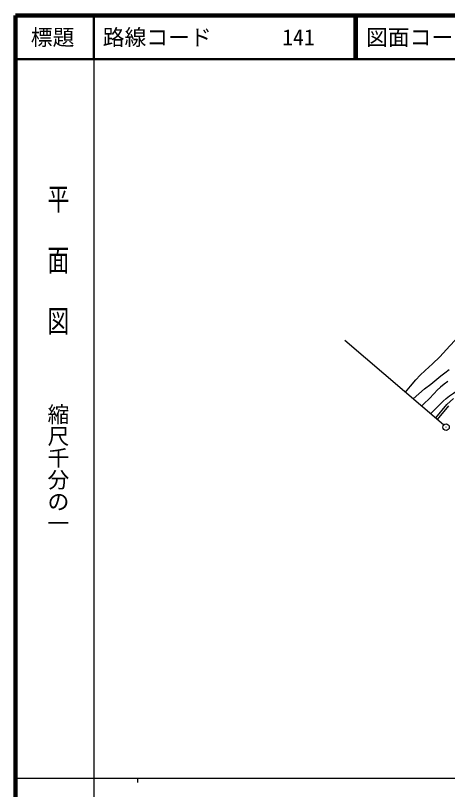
# Model space of a CAD drawing. Units: millimetres, scale not verified. Extents: x 40000 to 680000, y 20000 to 380000.
# Drawn here: x 40000 to 139071, y 202409 to 380000 of the extents above; entities that cross this region are included whole.
import ezdxf
from ezdxf.enums import TextEntityAlignment as Align

# ---------------------------------------------------------------- set-up
doc = ezdxf.new("R2010")
doc.units = ezdxf.units.MM
doc.header["$LTSCALE"] = 1000
for name, color, linetype, lineweight in [('M-BGD', 7, 'Continuous', 25), ('M-OTRS', 6, 'Continuous', 25), ('M-TTL', 2, 'Continuous', 140), ('M-TTL-BAND', 7, 'Continuous', 25), ('M-TTL-LINE', 7, 'Continuous', 50)]:
    doc.layers.add(name, color=color, linetype=linetype, lineweight=lineweight)
doc.layers.add('M-TTL-TXT', color=7, linetype='Continuous')
doc.styles.add('@ＭＳ ゴシック', font='')
doc.styles.add('ＭＳ ゴシック', font='')
doc.styles.get('@ＭＳ ゴシック').set_extended_font_data('@MS Gothic')
doc.styles.get('ＭＳ ゴシック').set_extended_font_data('MS Gothic')

msp = doc.modelspace()

# ---------------------------------------------------------------- linework, layer by layer
at = {"layer": 'M-BGD'}
for p, q in [((138159, 286044), (115526, 305428)), ((138935, 290762), (140423, 292111)), ((136366, 287713), (138935, 290762)), ((139299, 290417), (136683, 287307))]:
    msp.add_line(p, q, dxfattribs=at)
for points in [[(129400, 293546), (130565, 294979), (131775, 296372), (132837, 297469), (133943, 298525), (135638, 300094), (137288, 301701), (139612, 304220), (141990, 306707), (142626, 307247), (143300, 307739), (144012, 308180), (144766, 308575), (145668, 308973), (146604, 309320), (147863, 309709), (149140, 310040), (151725, 310634), (154312, 311290), (156493, 311923), (158663, 312615), (160054, 313082), (161442, 313556)], [(131158, 292040), (132460, 293203), (133801, 294320), (135230, 295415), (136620, 296556), (137505, 297320), (138434, 298043), (139486, 298803)], [(139135, 296042), (138285, 295427), (137466, 294760), (136723, 294027), (136014, 293242), (134900, 292074), (133736, 290942), (133432, 290653), (133121, 290358)], [(135192, 288585), (136593, 290074), (138039, 291523), (138749, 292135), (139506, 292707), (140461, 293382), (141416, 294052)]]:
    msp.add_lwpolyline(points, dxfattribs=at)
at = {"layer": 'M-OTRS'}
for radius in [746, 22.5]:
    msp.add_circle((138728, 285556), radius, dxfattribs=at)
at = {"layer": 'M-TTL'}
for p, q in [((40000, 380000), (40000, 20000)), ((680000, 380000), (40000, 380000))]:
    msp.add_line(p, q, dxfattribs=at)
at = {"layer": 'M-TTL-BAND'}
for p, q in [((58000, 370000), (58000, 20000)), ((40000, 205000), (579000, 205000)), ((68000, 205000), (68000, 204000))]:
    msp.add_line(p, q, dxfattribs=at)
at = {"layer": 'M-TTL-LINE'}
for p, q in [((58000, 380000), (58000, 370000)), ((117750, 380000), (117750, 370000)), ((118250, 380000), (118250, 370000)), ((40000, 370000), (680000, 370000))]:
    msp.add_line(p, q, dxfattribs=at)

# ---------------------------------------------------------------- texts
at = {"layer": 'M-TTL-BAND', "style": '@ＭＳ ゴシック', "width": 1.4}
msp.add_text('平  面  図', height=3666, rotation=270, dxfattribs=at).set_placement((49777, 306475), align=Align.MIDDLE_RIGHT)
at = {"layer": 'M-TTL-BAND', "style": '@ＭＳ ゴシック'}
msp.add_text('縮尺千分の一', height=3666, rotation=270, dxfattribs=at).set_placement((49777, 261030), align=Align.MIDDLE_RIGHT)
at = {"layer": 'M-TTL-TXT', "style": 'ＭＳ ゴシック'}
msp.add_text('標題', height=3666, dxfattribs=at).set_placement((48500, 375000), align=Align.MIDDLE_CENTER)
for s, p in [('路線コード', (60000, 375000)), ('141', (101142, 375000)), ('図面コード', (120380, 375000))]:
    msp.add_text(s, height=3666, dxfattribs=at).set_placement(p, align=Align.MIDDLE_LEFT)

doc.saveas('drawing.dxf')
